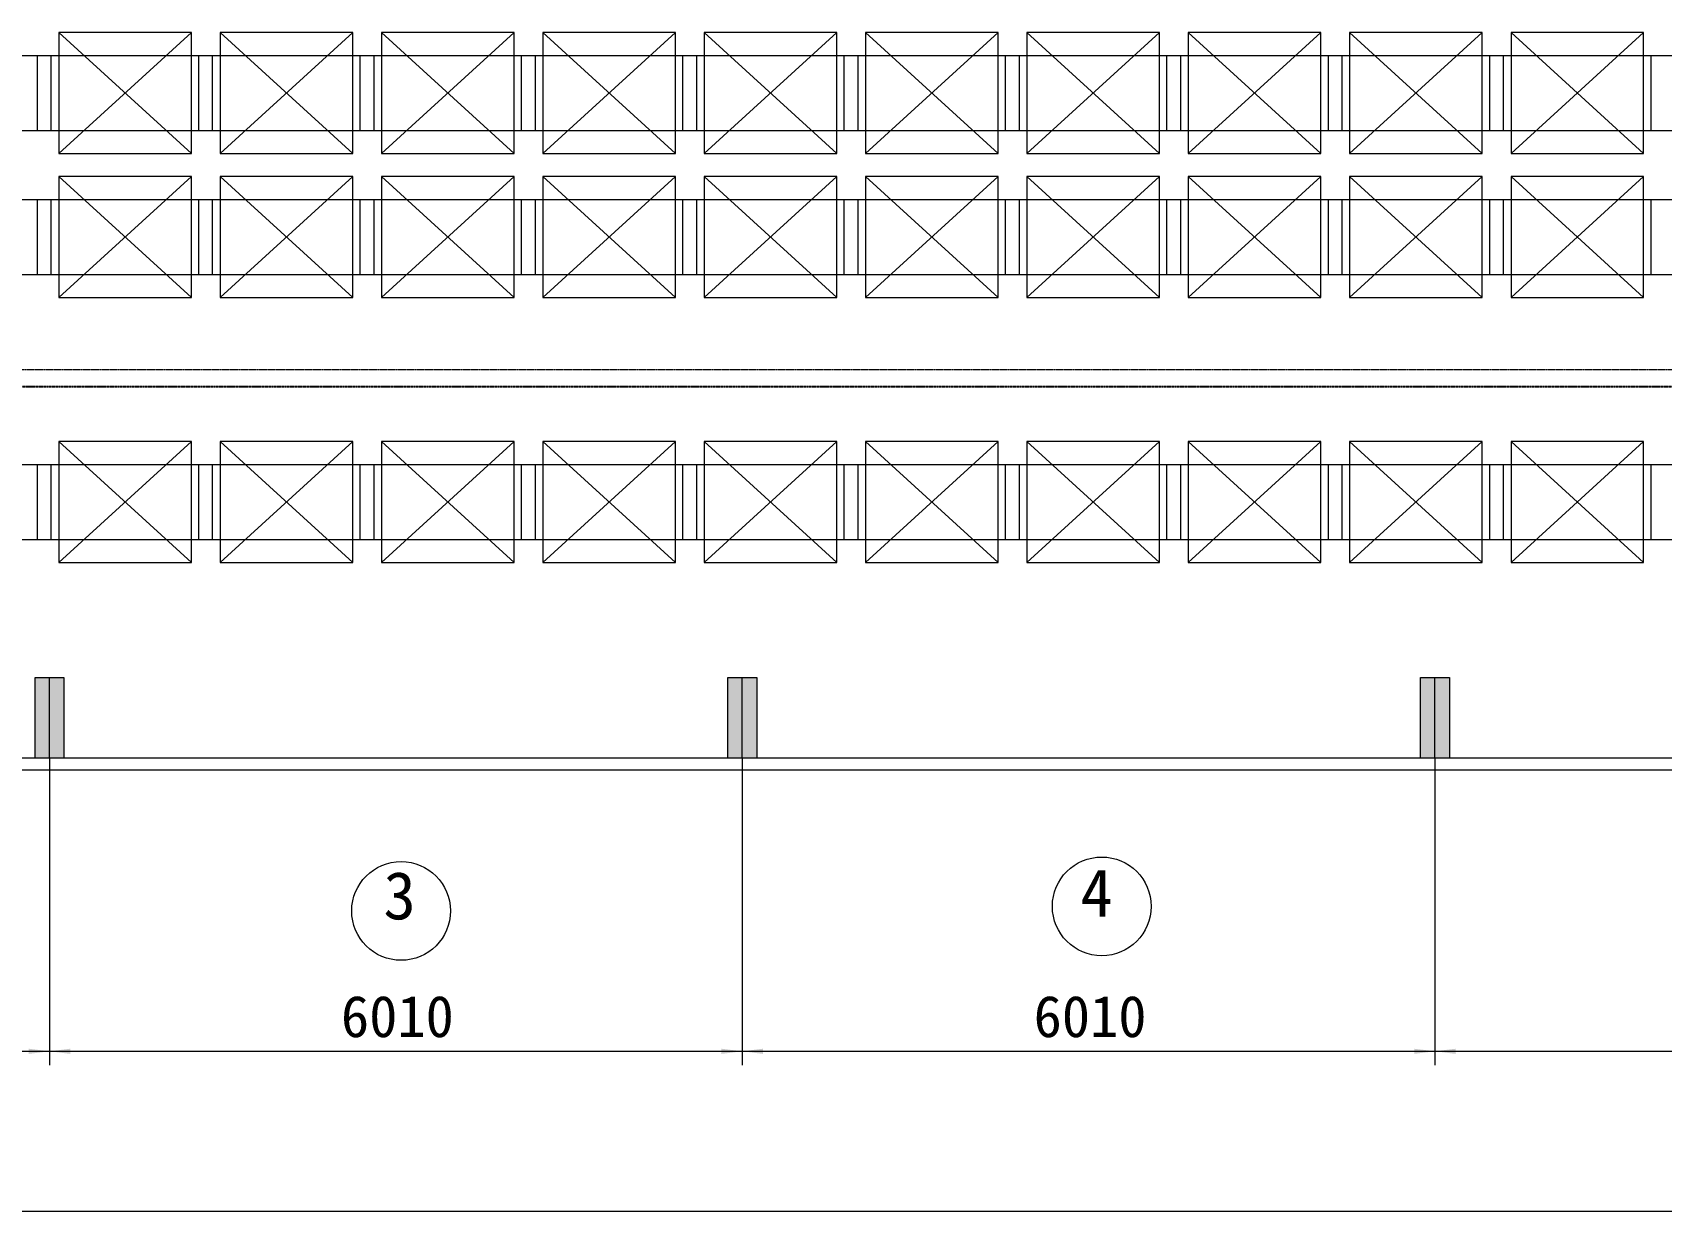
# Model space of a CAD drawing. Header units: millimetres. Extents: x -50460 to 50460, y -35640 to 35640.
# Drawn here: x -27397 to -13265, y -21345 to -10990 of the extents above; entities that cross this region are included whole.
import ezdxf

# ---------------------------------------------------------------- set-up
doc = ezdxf.new("R2010")
doc.units = ezdxf.units.MM
doc.linetypes.add('双点画线', pattern=[22, 12, -2, 2, -2, 2, -2])
doc.linetypes.add('点画线', pattern=[18, 12, -2, 2, -2])
doc.layers.get('0').update_dxf_attribs({"lineweight": 35})
for name, color, linetype, lineweight in [('7', 30, '双点画线', 18), ('PALLET', 4, 'Continuous', 18), ('RackFrame', 5, 'Continuous', 18), ('WALL-MOVE', 6, 'Continuous', 18), ('中心线层', 1, '点画线', 18), ('尺寸线层', 4, 'Continuous', 18), ('细线', 7, 'Continuous', 18)]:
    doc.layers.add(name, color=color, linetype=linetype, lineweight=lineweight)
doc.styles.get("Standard").update_dxf_attribs({"font": ''})
doc.styles.get('Standard').set_extended_font_data('宋体')
doc.dimstyles.new('AM_DEMATIC$0', dxfattribs={"dimscale": 120, "dimtxt": 3, "dimasz": 1.5, "dimexe": 1, "dimexo": 0, "dimgap": 1, "dimtad": 1, "dimdsep": 46, "dimtxsty": 'Standard', "dimblk": '_CAXARROW', "dimcen": 0, "dimdle": 3, "dimclrd": 256, "dimclre": 256, "dimclrt": 2, "dimadec": 0, "dimazin": 2, "dimtfac": 0.707107, "dimtdec": 3, "dimtmove": 0, "dimatfit": 3, "dimfxl": 1, "dimfrac": 2, "dimtolj": 1, "dimlwd": 18, "dimarcsym": 0})

# ---------------------------------------------------------------- blocks, each defined once
blk = doc.blocks.new('*X437')
at = {"layer": 'PALLET', "linetype": 'Continuous', "lineweight": 18}
for p, q in [((1835, 150), (685, 1200)), ((1835, 1200), (685, 150))]:
    blk.add_line(p, q, dxfattribs=at)
blk.add_lwpolyline([(1835, 1200), (685, 1200), (685, 150), (1835, 150), (1835, 1200)], dxfattribs=at)
blk = doc.blocks.new('*X438')
at = {"layer": 'PALLET', "linetype": 'Continuous', "lineweight": 18}
for p, q in [((1835, 150), (685, 1200)), ((1835, 1200), (685, 150))]:
    blk.add_line(p, q, dxfattribs=at)
blk.add_lwpolyline([(1835, 1200), (685, 1200), (685, 150), (1835, 150), (1835, 1200)], dxfattribs=at)
blk = doc.blocks.new('*X439')
at = {"layer": 'PALLET', "linetype": 'Continuous', "lineweight": 18}
for p, q in [((1835, 150), (685, 1200)), ((1835, 1200), (685, 150))]:
    blk.add_line(p, q, dxfattribs=at)
blk.add_lwpolyline([(1835, 1200), (685, 1200), (685, 150), (1835, 150), (1835, 1200)], dxfattribs=at)
blk = doc.blocks.new('*X440')
at = {"layer": 'PALLET', "linetype": 'Continuous', "lineweight": 18}
for p, q in [((1835, 150), (685, 1200)), ((1835, 1200), (685, 150))]:
    blk.add_line(p, q, dxfattribs=at)
blk.add_lwpolyline([(1835, 1200), (685, 1200), (685, 150), (1835, 150), (1835, 1200)], dxfattribs=at)
blk = doc.blocks.new('*X441')
at = {"layer": 'PALLET', "linetype": 'Continuous', "lineweight": 18}
for p, q in [((1835, 150), (685, 1200)), ((1835, 1200), (685, 150))]:
    blk.add_line(p, q, dxfattribs=at)
blk.add_lwpolyline([(1835, 1200), (685, 1200), (685, 150), (1835, 150), (1835, 1200)], dxfattribs=at)
blk = doc.blocks.new('*X442')
at = {"layer": 'PALLET', "linetype": 'Continuous', "lineweight": 18}
for p, q in [((1835, 150), (685, 1200)), ((1835, 1200), (685, 150))]:
    blk.add_line(p, q, dxfattribs=at)
blk.add_lwpolyline([(1835, 1200), (685, 1200), (685, 150), (1835, 150), (1835, 1200)], dxfattribs=at)
blk = doc.blocks.new('*X443')
at = {"layer": 'PALLET', "linetype": 'Continuous', "lineweight": 18}
for p, q in [((1835, 150), (685, 1200)), ((1835, 1200), (685, 150))]:
    blk.add_line(p, q, dxfattribs=at)
blk.add_lwpolyline([(1835, 1200), (685, 1200), (685, 150), (1835, 150), (1835, 1200)], dxfattribs=at)
blk = doc.blocks.new('*X444')
at = {"layer": 'PALLET', "linetype": 'Continuous', "lineweight": 18}
for p, q in [((1835, 150), (685, 1200)), ((1835, 1200), (685, 150))]:
    blk.add_line(p, q, dxfattribs=at)
blk.add_lwpolyline([(1835, 1200), (685, 1200), (685, 150), (1835, 150), (1835, 1200)], dxfattribs=at)
blk = doc.blocks.new('*X445')
at = {"layer": 'PALLET', "linetype": 'Continuous', "lineweight": 18}
for p, q in [((1835, 150), (685, 1200)), ((1835, 1200), (685, 150))]:
    blk.add_line(p, q, dxfattribs=at)
blk.add_lwpolyline([(1835, 1200), (685, 1200), (685, 150), (1835, 150), (1835, 1200)], dxfattribs=at)
blk = doc.blocks.new('*X446')
at = {"layer": 'PALLET', "linetype": 'Continuous', "lineweight": 18}
for p, q in [((1835, 150), (685, 1200)), ((1835, 1200), (685, 150))]:
    blk.add_line(p, q, dxfattribs=at)
blk.add_lwpolyline([(1835, 1200), (685, 1200), (685, 150), (1835, 150), (1835, 1200)], dxfattribs=at)
blk = doc.blocks.new('*X469')
at = {"layer": 'PALLET', "linetype": 'Continuous', "lineweight": 18}
for p, q in [((1835, 150), (685, 1200)), ((1835, 1200), (685, 150))]:
    blk.add_line(p, q, dxfattribs=at)
blk.add_lwpolyline([(1835, 1200), (685, 1200), (685, 150), (1835, 150), (1835, 1200)], dxfattribs=at)
blk = doc.blocks.new('*X470')
at = {"layer": 'PALLET', "linetype": 'Continuous', "lineweight": 18}
for p, q in [((1835, 150), (685, 1200)), ((1835, 1200), (685, 150))]:
    blk.add_line(p, q, dxfattribs=at)
blk.add_lwpolyline([(1835, 1200), (685, 1200), (685, 150), (1835, 150), (1835, 1200)], dxfattribs=at)
blk = doc.blocks.new('*X471')
at = {"layer": 'PALLET', "linetype": 'Continuous', "lineweight": 18}
for p, q in [((1835, 150), (685, 1200)), ((1835, 1200), (685, 150))]:
    blk.add_line(p, q, dxfattribs=at)
blk.add_lwpolyline([(1835, 1200), (685, 1200), (685, 150), (1835, 150), (1835, 1200)], dxfattribs=at)
blk = doc.blocks.new('*X472')
at = {"layer": 'PALLET', "linetype": 'Continuous', "lineweight": 18}
for p, q in [((1835, 150), (685, 1200)), ((1835, 1200), (685, 150))]:
    blk.add_line(p, q, dxfattribs=at)
blk.add_lwpolyline([(1835, 1200), (685, 1200), (685, 150), (1835, 150), (1835, 1200)], dxfattribs=at)
blk = doc.blocks.new('*X473')
at = {"layer": 'PALLET', "linetype": 'Continuous', "lineweight": 18}
for p, q in [((1835, 150), (685, 1200)), ((1835, 1200), (685, 150))]:
    blk.add_line(p, q, dxfattribs=at)
blk.add_lwpolyline([(1835, 1200), (685, 1200), (685, 150), (1835, 150), (1835, 1200)], dxfattribs=at)
blk = doc.blocks.new('*X474')
at = {"layer": 'PALLET', "linetype": 'Continuous', "lineweight": 18}
for p, q in [((1835, 150), (685, 1200)), ((1835, 1200), (685, 150))]:
    blk.add_line(p, q, dxfattribs=at)
blk.add_lwpolyline([(1835, 1200), (685, 1200), (685, 150), (1835, 150), (1835, 1200)], dxfattribs=at)
blk = doc.blocks.new('*X475')
at = {"layer": 'PALLET', "linetype": 'Continuous', "lineweight": 18}
for p, q in [((1835, 150), (685, 1200)), ((1835, 1200), (685, 150))]:
    blk.add_line(p, q, dxfattribs=at)
blk.add_lwpolyline([(1835, 1200), (685, 1200), (685, 150), (1835, 150), (1835, 1200)], dxfattribs=at)
blk = doc.blocks.new('*X476')
at = {"layer": 'PALLET', "linetype": 'Continuous', "lineweight": 18}
for p, q in [((1835, 150), (685, 1200)), ((1835, 1200), (685, 150))]:
    blk.add_line(p, q, dxfattribs=at)
blk.add_lwpolyline([(1835, 1200), (685, 1200), (685, 150), (1835, 150), (1835, 1200)], dxfattribs=at)
blk = doc.blocks.new('*X477')
at = {"layer": 'PALLET', "linetype": 'Continuous', "lineweight": 18}
for p, q in [((1835, 150), (685, 1200)), ((1835, 1200), (685, 150))]:
    blk.add_line(p, q, dxfattribs=at)
blk.add_lwpolyline([(1835, 1200), (685, 1200), (685, 150), (1835, 150), (1835, 1200)], dxfattribs=at)
blk = doc.blocks.new('*X478')
at = {"layer": 'PALLET', "linetype": 'Continuous', "lineweight": 18}
for p, q in [((1835, 150), (685, 1200)), ((1835, 1200), (685, 150))]:
    blk.add_line(p, q, dxfattribs=at)
blk.add_lwpolyline([(1835, 1200), (685, 1200), (685, 150), (1835, 150), (1835, 1200)], dxfattribs=at)
blk = doc.blocks.new('*X501')
at = {"layer": 'PALLET', "linetype": 'Continuous', "lineweight": 18}
for p, q in [((1835, 150), (685, 1200)), ((1835, 1200), (685, 150))]:
    blk.add_line(p, q, dxfattribs=at)
blk.add_lwpolyline([(1835, 1200), (685, 1200), (685, 150), (1835, 150), (1835, 1200)], dxfattribs=at)
blk = doc.blocks.new('*X502')
at = {"layer": 'PALLET', "linetype": 'Continuous', "lineweight": 18}
for p, q in [((1835, 150), (685, 1200)), ((1835, 1200), (685, 150))]:
    blk.add_line(p, q, dxfattribs=at)
blk.add_lwpolyline([(1835, 1200), (685, 1200), (685, 150), (1835, 150), (1835, 1200)], dxfattribs=at)
blk = doc.blocks.new('*X503')
at = {"layer": 'PALLET', "linetype": 'Continuous', "lineweight": 18}
for p, q in [((1835, 150), (685, 1200)), ((1835, 1200), (685, 150))]:
    blk.add_line(p, q, dxfattribs=at)
blk.add_lwpolyline([(1835, 1200), (685, 1200), (685, 150), (1835, 150), (1835, 1200)], dxfattribs=at)
blk = doc.blocks.new('*X504')
at = {"layer": 'PALLET', "linetype": 'Continuous', "lineweight": 18}
for p, q in [((1835, 150), (685, 1200)), ((1835, 1200), (685, 150))]:
    blk.add_line(p, q, dxfattribs=at)
blk.add_lwpolyline([(1835, 1200), (685, 1200), (685, 150), (1835, 150), (1835, 1200)], dxfattribs=at)
blk = doc.blocks.new('*X505')
at = {"layer": 'PALLET', "linetype": 'Continuous', "lineweight": 18}
for p, q in [((1835, 150), (685, 1200)), ((1835, 1200), (685, 150))]:
    blk.add_line(p, q, dxfattribs=at)
blk.add_lwpolyline([(1835, 1200), (685, 1200), (685, 150), (1835, 150), (1835, 1200)], dxfattribs=at)
blk = doc.blocks.new('*X506')
at = {"layer": 'PALLET', "linetype": 'Continuous', "lineweight": 18}
for p, q in [((1835, 150), (685, 1200)), ((1835, 1200), (685, 150))]:
    blk.add_line(p, q, dxfattribs=at)
blk.add_lwpolyline([(1835, 1200), (685, 1200), (685, 150), (1835, 150), (1835, 1200)], dxfattribs=at)
blk = doc.blocks.new('*X507')
at = {"layer": 'PALLET', "linetype": 'Continuous', "lineweight": 18}
for p, q in [((1835, 150), (685, 1200)), ((1835, 1200), (685, 150))]:
    blk.add_line(p, q, dxfattribs=at)
blk.add_lwpolyline([(1835, 1200), (685, 1200), (685, 150), (1835, 150), (1835, 1200)], dxfattribs=at)
blk = doc.blocks.new('*X508')
at = {"layer": 'PALLET', "linetype": 'Continuous', "lineweight": 18}
for p, q in [((1835, 150), (685, 1200)), ((1835, 1200), (685, 150))]:
    blk.add_line(p, q, dxfattribs=at)
blk.add_lwpolyline([(1835, 1200), (685, 1200), (685, 150), (1835, 150), (1835, 1200)], dxfattribs=at)
blk = doc.blocks.new('*X509')
at = {"layer": 'PALLET', "linetype": 'Continuous', "lineweight": 18}
for p, q in [((1835, 150), (685, 1200)), ((1835, 1200), (685, 150))]:
    blk.add_line(p, q, dxfattribs=at)
blk.add_lwpolyline([(1835, 1200), (685, 1200), (685, 150), (1835, 150), (1835, 1200)], dxfattribs=at)
blk = doc.blocks.new('*X510')
at = {"layer": 'PALLET', "linetype": 'Continuous', "lineweight": 18}
for p, q in [((1835, 150), (685, 1200)), ((1835, 1200), (685, 150))]:
    blk.add_line(p, q, dxfattribs=at)
blk.add_lwpolyline([(1835, 1200), (685, 1200), (685, 150), (1835, 150), (1835, 1200)], dxfattribs=at)
blk = doc.blocks.new('*X1074')
at = {"layer": '尺寸线层'}
h = blk.add_hatch(color=256, dxfattribs=at)
h.paths.add_polyline_path([(-125, 0), (-125, -331), (-125, -700), (0, -700), (0, 0)], flags=0)
h.paths.add_polyline_path([(0, 0), (0, -348), (0, -700), (125, -700), (125, 0)], flags=0)
for p, q in [((-125, -700), (-125, 0)), ((-125, 0), (125, 0)), ((0, -700), (0, 0)), ((125, 0), (125, -700)), ((125, -700), (-125, -700))]:
    blk.add_line(p, q, dxfattribs=at)
blk = doc.blocks.new('*X1075')
at = {"layer": '尺寸线层'}
h = blk.add_hatch(color=256, dxfattribs=at)
h.paths.add_polyline_path([(-125, 0), (-125, -331), (-125, -700), (0, -700), (0, 0)], flags=0)
h.paths.add_polyline_path([(0, 0), (0, -348), (0, -700), (125, -700), (125, 0)], flags=0)
for p, q in [((-125, -700), (-125, 0)), ((-125, 0), (125, 0)), ((0, -700), (0, 0)), ((125, 0), (125, -700)), ((125, -700), (-125, -700))]:
    blk.add_line(p, q, dxfattribs=at)
blk = doc.blocks.new('*X1076')
at = {"layer": '尺寸线层'}
h = blk.add_hatch(color=256, dxfattribs=at)
h.paths.add_polyline_path([(-125, 0), (-125, -331), (-125, -700), (0, -700), (0, 0)], flags=0)
h.paths.add_polyline_path([(0, 0), (0, -348), (0, -700), (125, -700), (125, 0)], flags=0)
for p, q in [((-125, -700), (-125, 0)), ((-125, 0), (125, 0)), ((0, -700), (0, 0)), ((125, 0), (125, -700)), ((125, -700), (-125, -700))]:
    blk.add_line(p, q, dxfattribs=at)
blk = doc.blocks.new('*X1065')
at = {"layer": '尺寸线层'}
for name, p in [('*X1076', (-48080, 0)), ('*X1075', (-42070, 0)), ('*X1074', (-36060, 0))]:
    blk.add_blockref(name, p, dxfattribs=at)
blk = doc.blocks.new('*X1082')
at = {"layer": '尺寸线层', "linetype": 'Continuous', "lineweight": 18, "transparency": 16777216}
for points in [[(-33260, -19833), (-33080, -19811), (-33080, -19856)], [(-27250, -19833), (-27430, -19811), (-27430, -19856)]]:
    blk.add_hatch(color=256, dxfattribs=at).paths.add_polyline_path(points, flags=0)
at = {"layer": '尺寸线层', "transparency": 16777216}
for p, q in [((-33260, -17290), (-33260, -19953)), ((-27250, -17290), (-27250, -19953))]:
    blk.add_line(p, q, dxfattribs=at)
at = {"layer": '尺寸线层', "linetype": 'Continuous', "lineweight": 18, "transparency": 16777216}
blk.add_line((-33260, -19833), (-27250, -19833), dxfattribs=at)
at = {"layer": '尺寸线层', "color": 2, "transparency": 16777216, "insert": (-30242, -19533), "char_height": 360, "width": 1948, "attachment_point": 5, "line_spacing_factor": 1.37}
blk.add_mtext('6010', dxfattribs=at)
blk = doc.blocks.new('_CAXARROW')
blk.add_hatch(color=0).paths.add_polyline_path([(0, 0), (-1, 0.125), (-1, -0.125)], flags=0)
blk = doc.blocks.new('*X1083')
at = {"layer": '尺寸线层', "linetype": 'Continuous', "lineweight": 18, "transparency": 16777216}
for points in [[(-27250, -19833), (-27070, -19811), (-27070, -19856)], [(-21240, -19833), (-21420, -19811), (-21420, -19856)]]:
    blk.add_hatch(color=256, dxfattribs=at).paths.add_polyline_path(points, flags=0)
at = {"layer": '尺寸线层', "transparency": 16777216}
for p, q in [((-27250, -17290), (-27250, -19953)), ((-21240, -17290), (-21240, -19953))]:
    blk.add_line(p, q, dxfattribs=at)
at = {"layer": '尺寸线层', "linetype": 'Continuous', "lineweight": 18, "transparency": 16777216}
blk.add_line((-27250, -19833), (-21240, -19833), dxfattribs=at)
at = {"layer": '尺寸线层', "color": 2, "transparency": 16777216, "insert": (-24232, -19533), "char_height": 360, "width": 1948, "attachment_point": 5, "line_spacing_factor": 1.37}
blk.add_mtext('6010', dxfattribs=at)
blk = doc.blocks.new('*X1084')
at = {"layer": '尺寸线层', "linetype": 'Continuous', "lineweight": 18, "transparency": 16777216}
for points in [[(-21240, -19833), (-21060, -19811), (-21060, -19856)], [(-15230, -19833), (-15410, -19811), (-15410, -19856)]]:
    blk.add_hatch(color=256, dxfattribs=at).paths.add_polyline_path(points, flags=0)
at = {"layer": '尺寸线层', "transparency": 16777216}
for p, q in [((-21240, -17290), (-21240, -19953)), ((-15230, -17290), (-15230, -19953))]:
    blk.add_line(p, q, dxfattribs=at)
at = {"layer": '尺寸线层', "linetype": 'Continuous', "lineweight": 18, "transparency": 16777216}
blk.add_line((-21240, -19833), (-15230, -19833), dxfattribs=at)
at = {"layer": '尺寸线层', "color": 2, "transparency": 16777216, "insert": (-18222, -19533), "char_height": 360, "width": 1948, "attachment_point": 5, "line_spacing_factor": 1.37}
blk.add_mtext('6010', dxfattribs=at)
blk = doc.blocks.new('*X1085')
at = {"layer": '尺寸线层', "linetype": 'Continuous', "lineweight": 18, "transparency": 16777216}
for points in [[(-15230, -19833), (-15050, -19811), (-15050, -19856)], [(-9220, -19833), (-9400, -19811), (-9400, -19856)]]:
    blk.add_hatch(color=256, dxfattribs=at).paths.add_polyline_path(points, flags=0)
at = {"layer": '尺寸线层', "transparency": 16777216}
for p, q in [((-15230, -17290), (-15230, -19953)), ((-9220, -17290), (-9220, -19953))]:
    blk.add_line(p, q, dxfattribs=at)
at = {"layer": '尺寸线层', "linetype": 'Continuous', "lineweight": 18, "transparency": 16777216}
blk.add_line((-15230, -19833), (-9220, -19833), dxfattribs=at)
at = {"layer": '尺寸线层', "color": 2, "transparency": 16777216, "insert": (-12212, -19533), "char_height": 360, "width": 1948, "attachment_point": 5, "line_spacing_factor": 1.37}
blk.add_mtext('6010', dxfattribs=at)
blk = doc.blocks.new('*X1091')
at = {"layer": '尺寸线层', "linetype": 'Continuous', "lineweight": 18, "transparency": 16777216}
for points in [[(-39270, -21225), (-39090, -21247), (-39090, -21202)], [(20830, -21225), (20650, -21247), (20650, -21202)]]:
    blk.add_hatch(color=256, dxfattribs=at).paths.add_polyline_path(points, flags=0)
at = {"layer": '尺寸线层', "transparency": 16777216}
for p, q in [((-39270, -17290), (-39270, -21345)), ((20830, -17290), (20830, -21345))]:
    blk.add_line(p, q, dxfattribs=at)
at = {"layer": '尺寸线层', "linetype": 'Continuous', "lineweight": 18, "transparency": 16777216}
blk.add_line((20830, -21225), (-39270, -21225), dxfattribs=at)
at = {"layer": '尺寸线层', "color": 2, "transparency": 16777216, "insert": (-9207, -20925), "char_height": 360, "width": 2460, "attachment_point": 5, "line_spacing_factor": 1.37}
blk.add_mtext('60100', dxfattribs=at)

msp = doc.modelspace()

# ---------------------------------------------------------------- linework, layer by layer
at = {"layer": '7', "linetype": '双点画线', "lineweight": 25}
msp.add_line((17505.258, -14064.726), (-36301.742, -14064.726), dxfattribs=at)
at = {"layer": 'RackFrame'}
for p, q in [((-32954.742, -11189.726), (14765.258, -11189.726)), ((-27354.742, -11839.726), (-27354.742, -11189.726)), ((-27234.742, -11839.726), (-27234.742, -11189.726)), ((-25954.742, -11839.726), (-25954.742, -11189.726)), ((-25834.742, -11839.726), (-25834.742, -11189.726)), ((-24554.742, -11839.726), (-24554.742, -11189.726)), ((-24434.742, -11839.726), (-24434.742, -11189.726)), ((-23154.742, -11839.726), (-23154.742, -11189.726)), ((-23034.742, -11839.726), (-23034.742, -11189.726)), ((-21754.742, -11839.726), (-21754.742, -11189.726)), ((-21634.742, -11839.726), (-21634.742, -11189.726)), ((-20354.742, -11839.726), (-20354.742, -11189.726)), ((-20234.742, -11839.726), (-20234.742, -11189.726)), ((-18954.742, -11839.726), (-18954.742, -11189.726)), ((-18834.742, -11839.726), (-18834.742, -11189.726)), ((-17554.742, -11839.726), (-17554.742, -11189.726)), ((-17434.742, -11839.726), (-17434.742, -11189.726)), ((-16154.742, -11839.726), (-16154.742, -11189.726)), ((-16034.742, -11839.726), (-16034.742, -11189.726)), ((-14754.742, -11839.726), (-14754.742, -11189.726)), ((-14634.742, -11839.726), (-14634.742, -11189.726)), ((-13354.742, -11839.726), (-13354.742, -11189.726)), ((-32954.742, -11839.726), (14765.258, -11839.726)), ((-32954.742, -12439.726), (14765.258, -12439.726)), ((-27354.742, -13089.726), (-27354.742, -12439.726)), ((-27234.742, -13089.726), (-27234.742, -12439.726)), ((-25954.742, -13089.726), (-25954.742, -12439.726)), ((-25834.742, -13089.726), (-25834.742, -12439.726)), ((-24554.742, -13089.726), (-24554.742, -12439.726)), ((-24434.742, -13089.726), (-24434.742, -12439.726)), ((-23154.742, -13089.726), (-23154.742, -12439.726)), ((-23034.742, -13089.726), (-23034.742, -12439.726)), ((-21754.742, -13089.726), (-21754.742, -12439.726)), ((-21634.742, -13089.726), (-21634.742, -12439.726)), ((-20354.742, -13089.726), (-20354.742, -12439.726)), ((-20234.742, -13089.726), (-20234.742, -12439.726)), ((-18954.742, -13089.726), (-18954.742, -12439.726)), ((-18834.742, -13089.726), (-18834.742, -12439.726)), ((-17554.742, -13089.726), (-17554.742, -12439.726)), ((-17434.742, -13089.726), (-17434.742, -12439.726)), ((-16154.742, -13089.726), (-16154.742, -12439.726)), ((-16034.742, -13089.726), (-16034.742, -12439.726)), ((-14754.742, -13089.726), (-14754.742, -12439.726)), ((-14634.742, -13089.726), (-14634.742, -12439.726)), ((-13354.742, -13089.726), (-13354.742, -12439.726)), ((-32954.742, -13089.726), (14765.258, -13089.726)), ((-32954.742, -14739.726), (14765.258, -14739.726)), ((-27354.742, -15389.726), (-27354.742, -14739.726)), ((-27234.742, -15389.726), (-27234.742, -14739.726)), ((-25954.742, -15389.726), (-25954.742, -14739.726)), ((-25834.742, -15389.726), (-25834.742, -14739.726)), ((-24554.742, -15389.726), (-24554.742, -14739.726)), ((-24434.742, -15389.726), (-24434.742, -14739.726)), ((-23154.742, -15389.726), (-23154.742, -14739.726)), ((-23034.742, -15389.726), (-23034.742, -14739.726)), ((-21754.742, -15389.726), (-21754.742, -14739.726)), ((-21634.742, -15389.726), (-21634.742, -14739.726)), ((-20354.742, -15389.726), (-20354.742, -14739.726)), ((-20234.742, -15389.726), (-20234.742, -14739.726)), ((-18954.742, -15389.726), (-18954.742, -14739.726)), ((-18834.742, -15389.726), (-18834.742, -14739.726)), ((-17554.742, -15389.726), (-17554.742, -14739.726)), ((-17434.742, -15389.726), (-17434.742, -14739.726)), ((-16154.742, -15389.726), (-16154.742, -14739.726)), ((-16034.742, -15389.726), (-16034.742, -14739.726)), ((-14754.742, -15389.726), (-14754.742, -14739.726)), ((-14634.742, -15389.726), (-14634.742, -14739.726)), ((-13354.742, -15389.726), (-13354.742, -14739.726)), ((-32954.742, -15389.726), (14765.258, -15389.726))]:
    msp.add_line(p, q, dxfattribs=at)
at = {"layer": 'WALL-MOVE'}
for p, q in [((-10844.742, -17289.726), (-39394.742, -17289.726)), ((-39394.742, -17389.726), (-13844.742, -17389.726)), ((-13844.742, -17389.726), (20955.258, -17389.726))]:
    msp.add_line(p, q, dxfattribs=at)
at = {"layer": '中心线层'}
msp.add_line((-32954.742, -13914.726), (14765.258, -13914.726), dxfattribs=at)
at = {"layer": '尺寸线层'}
for centre in [(-24199.821, -18614.808), (-18120.531, -18575.229)]:
    msp.add_circle(centre, 428.432, dxfattribs=at)

# ---------------------------------------------------------------- block references
msp.add_blockref('*X1065', (20830.258, -16589.726), dxfattribs=at)
at = {"layer": '细线'}
for name, p in [('*X446', (-27854.742, -12189.726)), ('*X445', (-26454.742, -12189.726)), ('*X444', (-25054.742, -12189.726)), ('*X443', (-23654.742, -12189.726)), ('*X442', (-22254.742, -12189.726)), ('*X441', (-20854.742, -12189.726)), ('*X440', (-19454.742, -12189.726)), ('*X439', (-18054.742, -12189.726)), ('*X438', (-16654.742, -12189.726)), ('*X437', (-15254.742, -12189.726)), ('*X478', (-27854.742, -13439.726)), ('*X477', (-26454.742, -13439.726)), ('*X476', (-25054.742, -13439.726)), ('*X475', (-23654.742, -13439.726)), ('*X474', (-22254.742, -13439.726)), ('*X473', (-20854.742, -13439.726)), ('*X472', (-19454.742, -13439.726)), ('*X471', (-18054.742, -13439.726)), ('*X470', (-16654.742, -13439.726)), ('*X469', (-15254.742, -13439.726)), ('*X510', (-27854.742, -15739.726)), ('*X509', (-26454.742, -15739.726)), ('*X508', (-25054.742, -15739.726)), ('*X507', (-23654.742, -15739.726)), ('*X506', (-22254.742, -15739.726)), ('*X505', (-20854.742, -15739.726)), ('*X504', (-19454.742, -15739.726)), ('*X503', (-18054.742, -15739.726)), ('*X502', (-16654.742, -15739.726)), ('*X501', (-15254.742, -15739.726))]:
    msp.add_blockref(name, p, dxfattribs=at)

# ---------------------------------------------------------------- texts
at = {"layer": '尺寸线层', "char_height": 413.743, "width": 486.11421, "attachment_point": 1, "line_spacing_factor": 1.37}
for s, insert in [('3', (-24353.226, -18274.549)), ('4', (-18306.034, -18251.191))]:
    msp.add_mtext(s, dxfattribs=dict(at, insert=insert))

# ---------------------------------------------------------------- dimensions: what is measured, and where the dimension line sits
at = {"layer": '尺寸线层'}
for base, p1, p2, picture, middle in [((-39269.742, -21224.972), (20830.258, -17289.726), (-39269.742, -17289.726), '*X1091', (-9219.742, -21224.972)), ((-27249.742, -19833.461), (-33259.742, -17289.726), (-27249.742, -17289.726), '*X1082', (-30254.742, -19833.461)), ((-21239.742, -19833.461), (-27249.742, -17289.726), (-21239.742, -17289.726), '*X1083', (-24244.742, -19833.461)), ((-15229.742, -19833.461), (-21239.742, -17289.726), (-15229.742, -17289.726), '*X1084', (-18234.742, -19833.461)), ((-9219.742, -19833.461), (-15229.742, -17289.726), (-9219.742, -17289.726), '*X1085', (-12224.742, -19833.461))]:
    dim = msp.add_linear_dim(base=base, p1=p1, p2=p2, dimstyle='AM_DEMATIC$0', override={"dimsah": 1, "dimtfill": 1, "dimtzin": 8}, dxfattribs=at)
    dim.commit()
    dim.dimension.update_dxf_attribs({"geometry": picture, "text_midpoint": middle})

doc.saveas('drawing.dxf')
